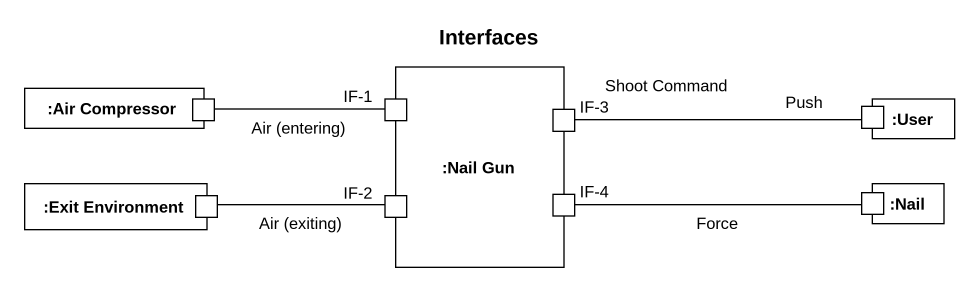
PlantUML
@startuml
title Interfaces
rectangle ":Air Compressor" as Air_Compressor {
  port " " as port1
}
rectangle ":Nail Gun" as Nail_Gun {
  port "IF-1" as IF_1
  port "IF-3" as IF_3
  port "IF-2" as IF_2
  port "IF-4" as IF_4
}
rectangle ":User" as User {
  port " " as port2
}
rectangle ":Exit Environment" as Exit_Environment {
  port " " as port3
}
rectangle ":Nail" as Nail {
  port " " as port4
}
port1 -right- IF_1 : Air (entering)
IF_3 -right- port2 : Shoot Command\nPush
port3 -right- IF_2 : Air (exiting)
IF_4 -right- port4 : Force
@enduml
